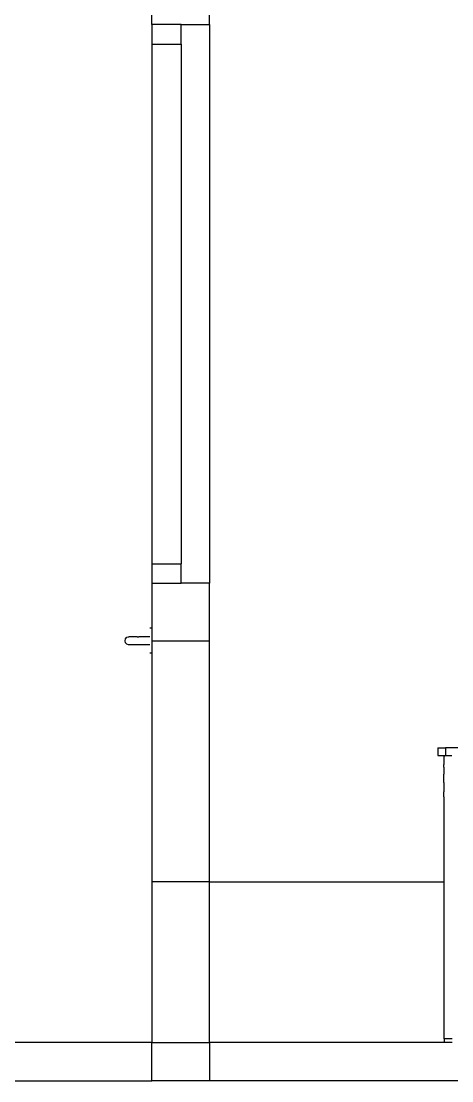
# Model space of a CAD drawing. Header units: metres. Extents: x -4.29 to 4.37, y -2.02 to 2.15.
# Drawn here: x -2.497 to -1.372, y -2.019 to 0.749 of the extents above; entities that cross this region are included whole.
import ezdxf

# ---------------------------------------------------------------- set-up
doc = ezdxf.new("R2010")
doc.units = ezdxf.units.M
doc.layers.add('SectionCutEdges', color=7, linetype='Continuous')

msp = doc.modelspace()

# ---------------------------------------------------------------- linework, layer by layer
for p, q in [((-2.0053, 0.7405), (-2.0053, -0.7195)), ((-2.1553, -0.837), (-2.1608, -0.837)), ((-2.2253, -0.8695), (-2.2241, -0.8643)), ((-2.2241, -0.8747), (-2.2253, -0.8695)), ((-2.2241, -0.8643), (-2.2208, -0.8605)), ((-2.2208, -0.8785), (-2.2241, -0.8747)), ((-2.2208, -0.8605), (-2.2164, -0.8591)), ((-2.2164, -0.8799), (-2.2208, -0.8785)), ((-2.2164, -0.8591), (-2.2159, -0.8593)), ((-2.2164, -0.8591), (-2.2153, -0.8591)), ((-2.2163, -0.8798), (-2.2164, -0.8799)), ((-2.2161, -0.8799), (-2.2163, -0.8798)), ((-2.2153, -0.8799), (-2.2161, -0.8799)), ((-2.2141, -0.8591), (-2.2153, -0.8591)), ((-2.2141, -0.8799), (-2.2153, -0.8799)), ((-2.2123, -0.8591), (-2.2141, -0.8591)), ((-2.2123, -0.8799), (-2.2141, -0.8799)), ((-2.2101, -0.8591), (-2.2123, -0.8591)), ((-2.2101, -0.8799), (-2.2123, -0.8799)), ((-2.2074, -0.8591), (-2.2101, -0.8591)), ((-2.2074, -0.8799), (-2.2101, -0.8799)), ((-2.2044, -0.8591), (-2.2074, -0.8591)), ((-2.2044, -0.8799), (-2.2074, -0.8799)), ((-2.2011, -0.8591), (-2.2044, -0.8591)), ((-2.2011, -0.8799), (-2.2044, -0.8799)), ((-2.1975, -0.8591), (-2.2011, -0.8591)), ((-2.1975, -0.8799), (-2.2011, -0.8799)), ((-2.1937, -0.8591), (-2.1975, -0.8591)), ((-2.1937, -0.8799), (-2.1975, -0.8799)), ((-2.1937, -0.8591), (-2.1898, -0.8591)), ((-2.1898, -0.8799), (-2.1937, -0.8799)), ((-2.1858, -0.8591), (-2.1898, -0.8591)), ((-2.1858, -0.8799), (-2.1898, -0.8799)), ((-2.1608, -0.8591), (-2.1858, -0.8591)), ((-2.1608, -0.8799), (-2.1858, -0.8799)), ((-2.1553, -0.902), (-2.1608, -0.902)), ((-1.4086, -1.1495), (-1.4086, -1.1695)), ((-1.4086, -1.1495), (-1.4084, -1.1495)), ((-1.4084, -1.1495), (-1.4079, -1.1495)), ((-1.4079, -1.1495), (-1.407, -1.1495)), ((-1.407, -1.1495), (-1.4059, -1.1495)), ((-1.4059, -1.1495), (-1.4044, -1.1495)), ((-1.4044, -1.1495), (-1.4027, -1.1495)), ((-1.4027, -1.1495), (-1.4007, -1.1495)), ((-1.4007, -1.1495), (-1.3986, -1.1495)), ((-1.3986, -1.1495), (-1.3962, -1.1495)), ((-1.3962, -1.1495), (-1.3937, -1.1495)), ((-1.3937, -1.1495), (-1.3912, -1.1495)), ((-1.3912, -1.1495), (-1.3886, -1.1495)), ((-1.3886, -1.1495), (-1.3886, -1.1695)), ((-1.2551, -1.1495), (-1.3886, -1.1495)), ((-1.4086, -1.1695), (-1.4084, -1.1695)), ((-1.4084, -1.1695), (-1.4079, -1.1695)), ((-1.4079, -1.1695), (-1.407, -1.1695)), ((-1.407, -1.1695), (-1.4059, -1.1695)), ((-1.4059, -1.1695), (-1.4044, -1.1695)), ((-1.4044, -1.1695), (-1.4027, -1.1695)), ((-1.4027, -1.1695), (-1.4007, -1.1695)), ((-1.4007, -1.1695), (-1.3986, -1.1695)), ((-1.3986, -1.1695), (-1.3962, -1.1695)), ((-1.3962, -1.1695), (-1.3937, -1.1695)), ((-1.3937, -1.1695), (-1.3912, -1.1695)), ((-1.393, -1.174), (-1.3934, -1.1772)), ((-1.3934, -1.1772), (-1.3934, -1.179)), ((-1.3934, -1.179), (-1.3934, -1.1822)), ((-1.3934, -1.1822), (-1.3934, -1.1869)), ((-1.3934, -1.1869), (-1.3934, -1.1929)), ((-1.3918, -1.1711), (-1.393, -1.174)), ((-1.3905, -1.1695), (-1.3918, -1.1711)), ((-1.3912, -1.1695), (-1.3905, -1.1695)), ((-1.3905, -1.1695), (-1.3898, -1.1695)), ((-1.3898, -1.1695), (-1.3886, -1.1695)), ((-1.3886, -1.1695), (-1.3873, -1.1695)), ((-1.3873, -1.1695), (-1.3844, -1.1695)), ((-1.3844, -1.1695), (-1.3812, -1.1695)), ((-1.3812, -1.1695), (-1.3781, -1.1695)), ((-1.3781, -1.1695), (-1.3751, -1.1695)), ((-1.3751, -1.1695), (-1.3739, -1.1695)), ((-1.3739, -1.1695), (-1.3726, -1.1695)), ((-1.3726, -1.1695), (-1.3719, -1.1695)), ((-1.3934, -1.2002), (-1.3934, -1.1929)), ((-1.3934, -1.2002), (-1.3934, -1.2088)), ((-1.3934, -1.2088), (-1.3934, -1.2183)), ((-1.3934, -1.2289), (-1.3934, -1.2183)), ((-1.3934, -1.2402), (-1.3934, -1.2289)), ((-1.3934, -1.2402), (-1.3934, -1.2521)), ((-1.3934, -1.2521), (-1.3934, -1.2645)), ((-1.3934, -1.2772), (-1.3934, -1.2645)), ((-1.3934, -1.2772), (-1.3934, -1.4995)), ((-2.0053, -1.4995), (-1.3934, -1.4995)), ((-1.3934, -1.4995), (-1.3934, -1.9095)), ((-1.3934, -1.9095), (-1.393, -1.9095)), ((-1.393, -1.9095), (-1.3924, -1.9095)), ((-1.3924, -1.9095), (-1.3924, -1.9195)), ((-1.392, -1.9095), (-1.3924, -1.9095)), ((-1.3918, -1.9095), (-1.392, -1.9095)), ((-1.3909, -1.9095), (-1.3918, -1.9095)), ((-1.3898, -1.9095), (-1.3909, -1.9095)), ((-1.3891, -1.9095), (-1.3898, -1.9095)), ((-1.3873, -1.9095), (-1.3891, -1.9095)), ((-1.3868, -1.9095), (-1.3873, -1.9095)), ((-1.3844, -1.9095), (-1.3868, -1.9095)), ((-1.3841, -1.9095), (-1.3844, -1.9095)), ((-1.3812, -1.9095), (-1.3841, -1.9095)), ((-1.3783, -1.9095), (-1.3812, -1.9095)), ((-1.3781, -1.9095), (-1.3783, -1.9095)), ((-1.3756, -1.9095), (-1.3781, -1.9095)), ((-1.3751, -1.9095), (-1.3756, -1.9095)), ((-1.3733, -1.9095), (-1.3751, -1.9095)), ((-1.3726, -1.9095), (-1.3733, -1.9095)), ((-1.3716, -1.9095), (-1.3726, -1.9095)), ((-2.0053, -1.9195), (-2.0053, -2.0195)), ((-2.0053, -2.0195), (-2.1553, -2.0195))]:
    msp.add_line(p, q)
at = {"layer": 'SectionCutEdges'}
for p, q in [((-2.1553, 0.7405), (-2.1553, 0.9605)), ((-2.0053, 0.7405), (-2.0053, 0.8005)), ((-2.1553, 0.7405), (-2.1553, 0.6897)), ((-2.0791, 0.7405), (-2.1553, 0.7405)), ((-2.0791, 0.6897), (-2.0791, 0.7405)), ((-2.0791, 0.7405), (-2.0053, 0.7405)), ((-2.1553, 0.6897), (-2.0791, 0.6897)), ((-2.1553, 0.6897), (-2.1553, -0.6687)), ((-2.0791, 0.6897), (-2.0791, -0.6687)), ((-2.1553, -0.6687), (-2.1553, -0.7195)), ((-2.1553, -0.6687), (-2.0791, -0.6687)), ((-2.0791, -0.7195), (-2.0791, -0.6687)), ((-2.1553, -0.7195), (-2.0791, -0.7195)), ((-2.1553, -0.7195), (-2.1553, -0.837)), ((-2.0053, -0.7195), (-2.0791, -0.7195)), ((-2.0053, -0.8695), (-2.0053, -0.7195)), ((-2.1553, -0.837), (-2.1553, -0.8381)), ((-2.1553, -0.8381), (-2.1553, -0.8413)), ((-2.1553, -0.8413), (-2.1553, -0.8465)), ((-2.1553, -0.8465), (-2.1553, -0.8532)), ((-2.1553, -0.8532), (-2.1553, -0.8611)), ((-2.1553, -0.8611), (-2.1553, -0.8695)), ((-2.1553, -0.8695), (-2.0053, -0.8695)), ((-2.1553, -0.8695), (-2.1553, -0.8779)), ((-2.1553, -0.8779), (-2.1553, -0.8857)), ((-2.1553, -0.8857), (-2.1553, -0.8925)), ((-2.0053, -1.4995), (-2.0053, -0.8695)), ((-2.1553, -0.8925), (-2.1553, -0.8976)), ((-2.1553, -0.8976), (-2.1553, -0.9009)), ((-2.1553, -0.9009), (-2.1553, -0.902)), ((-2.1553, -0.902), (-2.1553, -1.4995)), ((-2.1553, -1.4995), (-2.1553, -1.9195)), ((-2.0053, -1.4995), (-2.1553, -1.4995)), ((-2.0053, -1.9195), (-2.0053, -1.4995)), ((-2.1553, -1.9195), (-3.7617, -1.9195)), ((-2.1553, -2.0195), (-2.1553, -1.9195)), ((-2.1553, -1.9195), (-2.0053, -1.9195)), ((-2.0053, -1.9195), (-2.0053, -2.0195)), ((-1.3924, -1.9195), (-2.0053, -1.9195)), ((-1.392, -1.9195), (-1.3924, -1.9195)), ((-1.3909, -1.9195), (-1.392, -1.9195)), ((-1.3891, -1.9195), (-1.3909, -1.9195)), ((-1.3868, -1.9195), (-1.3891, -1.9195)), ((-1.3841, -1.9195), (-1.3868, -1.9195)), ((-1.3812, -1.9195), (-1.3841, -1.9195)), ((-1.3783, -1.9195), (-1.3812, -1.9195)), ((-1.3756, -1.9195), (-1.3783, -1.9195)), ((-1.3733, -1.9195), (-1.3756, -1.9195)), ((-1.3716, -1.9195), (-1.3733, -1.9195)), ((-3.9853, -2.0195), (-2.1553, -2.0195)), ((3.7147, -2.0195), (-2.0053, -2.0195))]:
    msp.add_line(p, q, dxfattribs=at)

doc.saveas('drawing.dxf')
